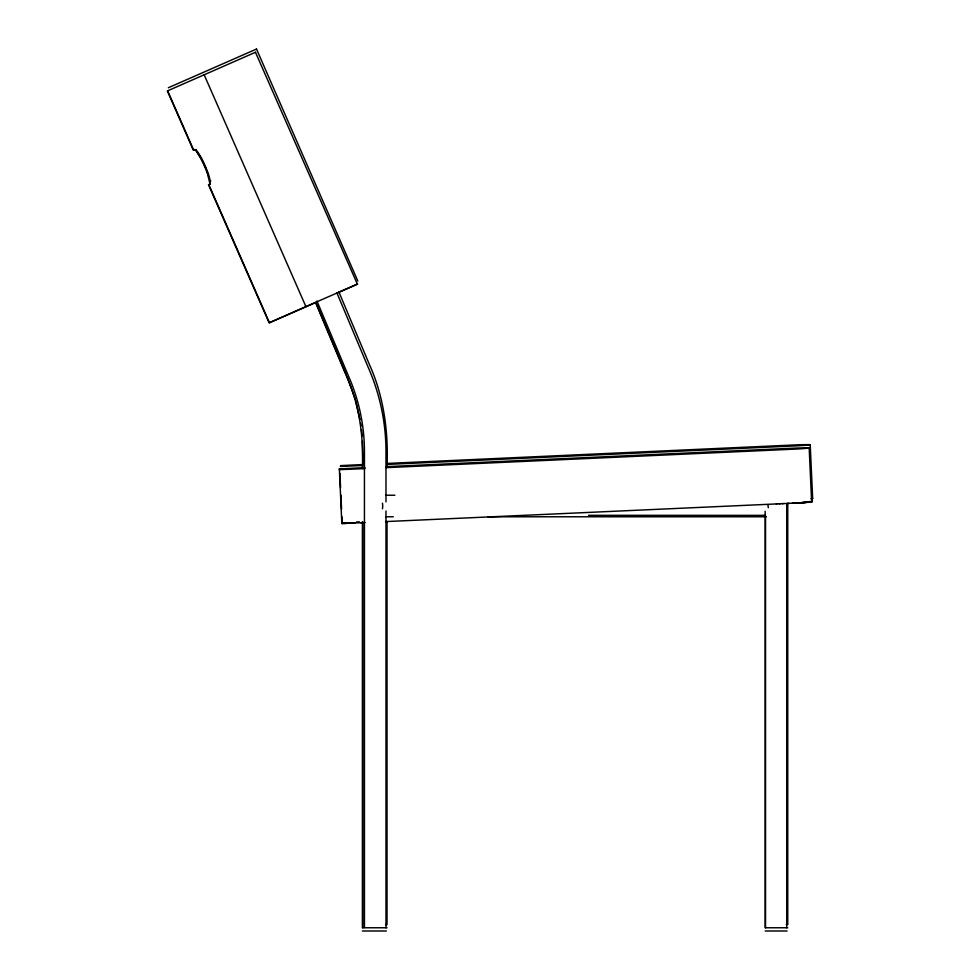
<?xml version="1.0" encoding="UTF-8"?>
<svg xmlns="http://www.w3.org/2000/svg" width="980" height="980" viewBox="0 0 980 980"><rect width="100%" height="100%" fill="white"/><g stroke="black" fill="none" stroke-linecap="round" stroke-linejoin="round"><path stroke-width="1.47" d="M210.014 184.007L207.772 174.697A18.632 3.112 66.3 0 0 200.202 157.425L195.4 149.94L193.329 150.148L167.347 90.956L255.547 52.234M210.137 183.958L210.369 181.092L208.495 174.379A18.694 2.671 66.3 0 0 200.925 157.106L197.237 151.19L194.971 149.426M168.376 87.722L256.576 49.012M209.524 181.447L210.823 180.871M210.382 184.007L208.483 184.681L269.108 322.788L357.308 284.078M357.835 281.064L256.503 49.037M315.523 302.575L269.476 322.788L208.85 184.681M338.1 292.665L357.676 284.078M364.977 468.599L339.386 469.677L339.362 468.893L341.016 468.808M342.498 522.671L341.824 523.491L342.51 523.479M797.487 502.924L801.481 502.679A1605.828 4.043 -2.6 0 0 806.834 502.274M340.648 468.808L364.952 467.632M796.115 502.997L799.95 502.838A1607.984 4.043 -2.6 0 0 808.966 501.687M792.306 503.181L796.397 503.01M794.327 503.083L798.308 502.912M363.654 464.508L340.721 465.623L340.415 466.443L363.666 465.476M356.536 521.96L359.268 521.826M779.333 503.794L783.118 503.622M782.224 503.659L788.863 503.353M787.614 503.402L794.229 503.12M387.223 463.442L798.149 444.798A1607.984 4.043 -2.6 0 1 798.173 445.79L387.235 464.41M386.181 466.664L797.12 448.032A1607.984 4.043 -2.6 0 1 797.144 449.024L386.206 467.644M385.593 521.593L776.846 503.916M776.344 503.928L780.031 503.769M360.652 522.72L365.075 522.524M352.861 523.051L362.098 522.659M349.603 523.198L354.748 522.977M346.871 523.308L351.685 523.112M349.101 523.222L343.98 523.394L343.955 522.61M343.11 523.455L347.055 523.296M342.143 523.479L343.478 523.455M344.286 523.394L345.56 523.357M385.704 495.231L394.866 495.231M588.563 515.333L765.233 515.358M385.704 516.779L393.335 516.779M488.003 516.779L766.262 516.779M385.581 924.532L387.026 924.532L387.026 521.519M786.315 924.532L787.761 924.532L787.761 503.451M363.837 927.766L362.392 927.766L362.392 522.083M387.026 927.766L364.438 927.766L364.438 451.658C364.45 425.786 359.011 399.95 348.586 376.271L316.944 301.007M787.761 927.766L765.172 927.766L765.172 511.278M362.392 931L386.353 931M765.172 931L787.087 931M196.245 149.732L193.697 150.148L167.715 90.956M196.796 151.545L200.569 157.425A18.632 3.112 66.3 0 1 206.168 169.283M255.474 52.271L357.333 284.065M204.159 74.799L305.932 306.63M339.007 292.212L369.485 364.707C383.817 396.545 388.484 431.874 387.026 466.554M336.802 292.653L368.455 367.941C379.958 394.18 385.973 422.809 385.985 451.474L385.985 501.846M316.43 303.8L346.308 374.887M346.896 376.271L355.311 399.436M315.474 302.404L346.528 376.271C359.562 405.095 363.727 437.092 362.392 468.501M208.507 175.959L209.242 178.47M355.679 400.673L359.979 419.514M360.579 423.323L360.983 425.871M361.449 429.705L362.086 436.125M362.441 441.257L362.759 465.439M810.215 444.749L812.653 498.563M809.958 456.95L810.154 461.433M810.975 479.367L811.109 482.356M811.857 498.808L811.991 501.797M809.186 447.983L811.624 501.797M339.938 473.377L340.562 487.611M340.905 495.084L341.567 509.245M341.898 516.717L342.192 523.491L342.167 522.695M339.362 468.893L341.824 523.491M344.323 522.61L344.335 523.394M786.72 503.622L786.72 927.766M765.539 515.872L765.539 927.766M385.985 511.009L385.985 927.766M362.759 522.083L362.759 927.766M382.445 503.218A10.78 7.693 -90 0 1 382.445 508.791M768.345 507.701A10.768 7.644 -90 0 1 768.026 504.921M808.598 501.687A1607.984 4.043 -2.6 0 1 799.582 502.838M808.12 501.785A1605.828 4.043 -2.6 0 1 808.133 502.115M806.467 502.274A1605.828 4.043 -2.6 0 1 801.113 502.679M808.488 501.785A1605.828 4.043 -2.6 0 1 808.5 502.115M206.609 170.398A18.632 3.112 66.3 0 1 208.14 174.697M811.305 498.452A1607.984 4.043 -2.6 0 1 811.317 498.783"/></g></svg>
